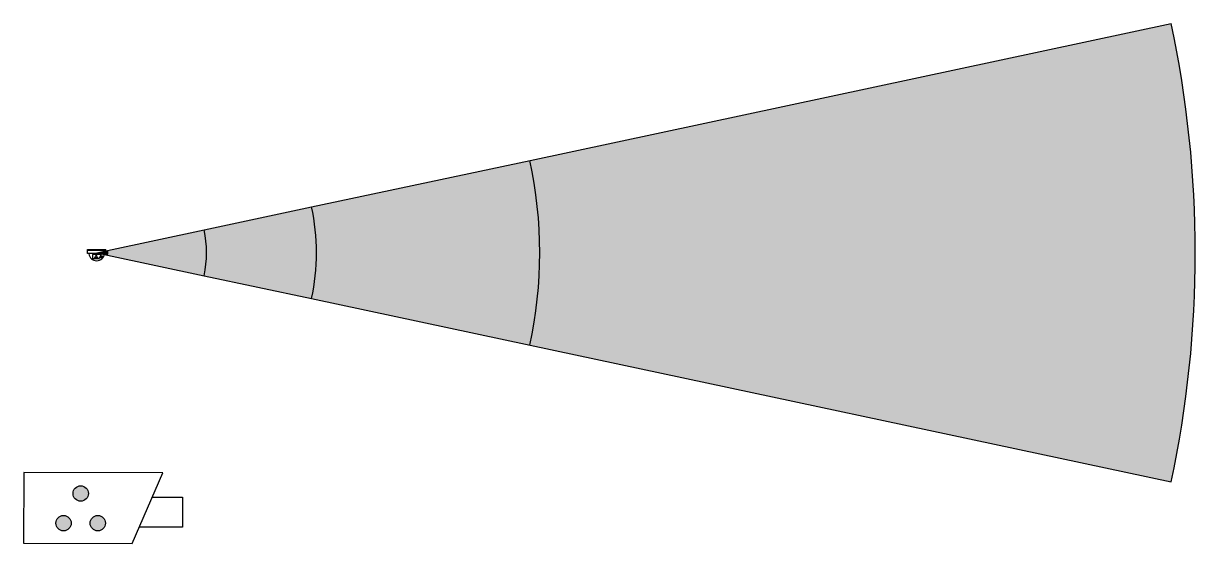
# Model space of a CAD drawing. Header units: inches. Extents: x 300 to 493, y 143 to 228.
import ezdxf

# ---------------------------------------------------------------- set-up
doc = ezdxf.new("R2010")
doc.units = ezdxf.units.IN
doc.header["$MEASUREMENT"] = 0
for name, color, linetype in [('!!!ELV-EQ-CCTV-监控系统', 1, 'Continuous'), ('BLINDSPOT', 8, 'Continuous'), ('DORI-D', 3, 'Continuous'), ('DORI-I', 1, 'Continuous'), ('DORI-O', 2, 'Continuous'), ('DORI-R', 30, 'Continuous')]:
    doc.layers.add(name, color=color, linetype=linetype)

# ---------------------------------------------------------------- blocks, each defined once
blk = doc.blocks.new('~ELV_DomeCamera')
h = blk.add_hatch(color=256)
edge = h.paths.add_edge_path()
edge.add_arc((-1.8, -5), 0.504, -0.0703, 359.9297)
h = blk.add_hatch(color=256)
edge = h.paths.add_edge_path()
edge.add_arc((-0.6, -3.1), 0.504, 0, 360)
h = blk.add_hatch(color=256)
edge = h.paths.add_edge_path()
edge.add_arc((0.5, -5), 0.504, 0, 360)
for p, q in [((-9.9, 3.7), (10, 3.7)), ((-9.9, -0.9), (-9.9, 3.7)), ((-9.9, -0.9), (-9.9, 3.7)), ((10, 2.4), (-9.9, 2.4)), ((10, -0.9), (10, 3.7)), ((10, -0.9), (-9.9, -0.9)), ((6, -4.7), (3.5, -4.7))]:
    blk.add_line(p, q)
for points in [[(4.8, -1.7), (-4.4, -1.7), (-4.4, -6.3), (2.7, -6.3), (4.8, -1.7)], [(4.1, -3.3), (4.1, -3.3), (6, -3.3), (6, -5.3), (3.2, -5.3)]]:
    blk.add_lwpolyline(points)
for centre in [(-1.8, -5), (-0.6, -3.1), (0.5, -5)]:
    blk.add_circle(centre, 0.504)
blk.add_arc((0, 0), 8.54, 186.3815, 353.6185)
blk = doc.blocks.new('*U75')
at = {"layer": 'BLINDSPOT', "transparency": 33554457}
h = blk.add_hatch(color=256, dxfattribs=at)
h.dxf.hatch_style = 1
h.paths.add_polyline_path([(1.78, 0.37), (0.02, 0), (1.78, -0.37, 0.10548)])
at = {"layer": 'DORI-D', "transparency": 33554457}
h = blk.add_hatch(color=256, dxfattribs=at)
h.dxf.hatch_style = 1
h.paths.add_polyline_path([(176.06, 37.55), (71.01, 15.14, -0.10548), (71.01, -15.14), (176.06, -37.55, 0.10548)])
at = {"layer": 'DORI-I', "transparency": 33554457}
h = blk.add_hatch(color=256, dxfattribs=at)
h.dxf.hatch_style = 1
h.paths.add_polyline_path([(17.63, 3.76), (1.78, 0.37, -0.10548), (1.78, -0.37), (17.63, -3.76, 0.10548)])
at = {"layer": 'DORI-O', "transparency": 33554457}
h = blk.add_hatch(color=256, dxfattribs=at)
h.dxf.hatch_style = 1
h.paths.add_polyline_path([(71.01, 15.14), (35.23, 7.51, -0.10548), (35.23, -7.51), (71.01, -15.14, 0.10548)])
at = {"layer": 'DORI-R', "transparency": 33554457}
h = blk.add_hatch(color=256, dxfattribs=at)
h.dxf.hatch_style = 1
h.paths.add_polyline_path([(35.23, 7.51), (17.63, 3.76, -0.10548), (17.63, -3.76), (35.23, -7.51, 0.10548)])
at = {"layer": 'BLINDSPOT', "transparency": 33554457}
for q in [(1.78, 0.37), (1.78, -0.37)]:
    blk.add_line((0.02, 0), q, dxfattribs=at)
blk.add_arc((0.02, 0), 1.8, 347.9574, 12.0426, dxfattribs=at)
at = {"layer": 'DORI-D', "transparency": 33554457}
for p, q in [((71.01, 15.14), (176.06, 37.55)), ((71.01, -15.14), (176.06, -37.55))]:
    blk.add_line(p, q, dxfattribs=at)
blk.add_arc((0.02, 0), 180, 347.9574, 12.0426, dxfattribs=at)
at = {"layer": 'DORI-I', "transparency": 33554457}
for p, q in [((1.78, 0.37), (17.63, 3.76)), ((1.78, -0.37), (17.63, -3.76))]:
    blk.add_line(p, q, dxfattribs=at)
blk.add_arc((0.02, 0), 18, 347.9574, 12.0426, dxfattribs=at)
at = {"layer": 'DORI-O', "transparency": 33554457}
for p, q in [((35.23, 7.51), (71.01, 15.14)), ((35.23, -7.51), (71.01, -15.14))]:
    blk.add_line(p, q, dxfattribs=at)
blk.add_arc((0.02, 0), 72.58, 347.9574, 12.0426, dxfattribs=at)
at = {"layer": 'DORI-R', "transparency": 33554457}
for p, q in [((17.63, 3.76), (35.23, 7.51)), ((17.63, -3.76), (35.23, -7.51))]:
    blk.add_line(p, q, dxfattribs=at)
blk.add_arc((0.02, 0), 36, 347.9574, 12.0426, dxfattribs=at)
at = {"xscale": 0.1516366136343954, "yscale": 0.1516366136343954, "zscale": 0.1516366136343954}
blk.add_blockref('~ELV_DomeCamera', (0.01, -0.01), dxfattribs=at)
blk = doc.blocks.new('~ELV_Gun_Camera')
h = blk.add_hatch(color=256)
edge = h.paths.add_edge_path()
edge.add_arc((-0.86, 2.14), 1.26, 0, 360)
h = blk.add_hatch(color=256)
edge = h.paths.add_edge_path()
edge.add_arc((-3.67, -2.72), 1.26, -0.0703, 359.9297)
h = blk.add_hatch(color=256)
edge = h.paths.add_edge_path()
edge.add_arc((1.94, -2.72), 1.26, 0, 360)
for points in [[(12.62, 5.53), (-10.2, 5.56), (-10.22, -6.01), (7.59, -6.03), (12.62, 5.53)], [(10.88, 1.52), (10.88, 1.52), (15.83, 1.52), (15.82, -3.37), (8.75, -3.36)]]:
    blk.add_lwpolyline(points)
for centre in [(-0.86, 2.14), (-3.67, -2.72), (1.94, -2.72)]:
    blk.add_circle(centre, 1.26)
blk = doc.blocks.new('~ELV_G_C')
blk.add_blockref('~ELV_Gun_Camera', (0, 0))

msp = doc.modelspace()

# ---------------------------------------------------------------- block references
at = {"layer": '!!!ELV-EQ-CCTV-监控系统'}
msp.add_blockref('*U75', (311.99, 190.89), dxfattribs=at)
msp.add_blockref('~ELV_G_C', (310.24, 149.29))

doc.saveas('drawing.dxf')
